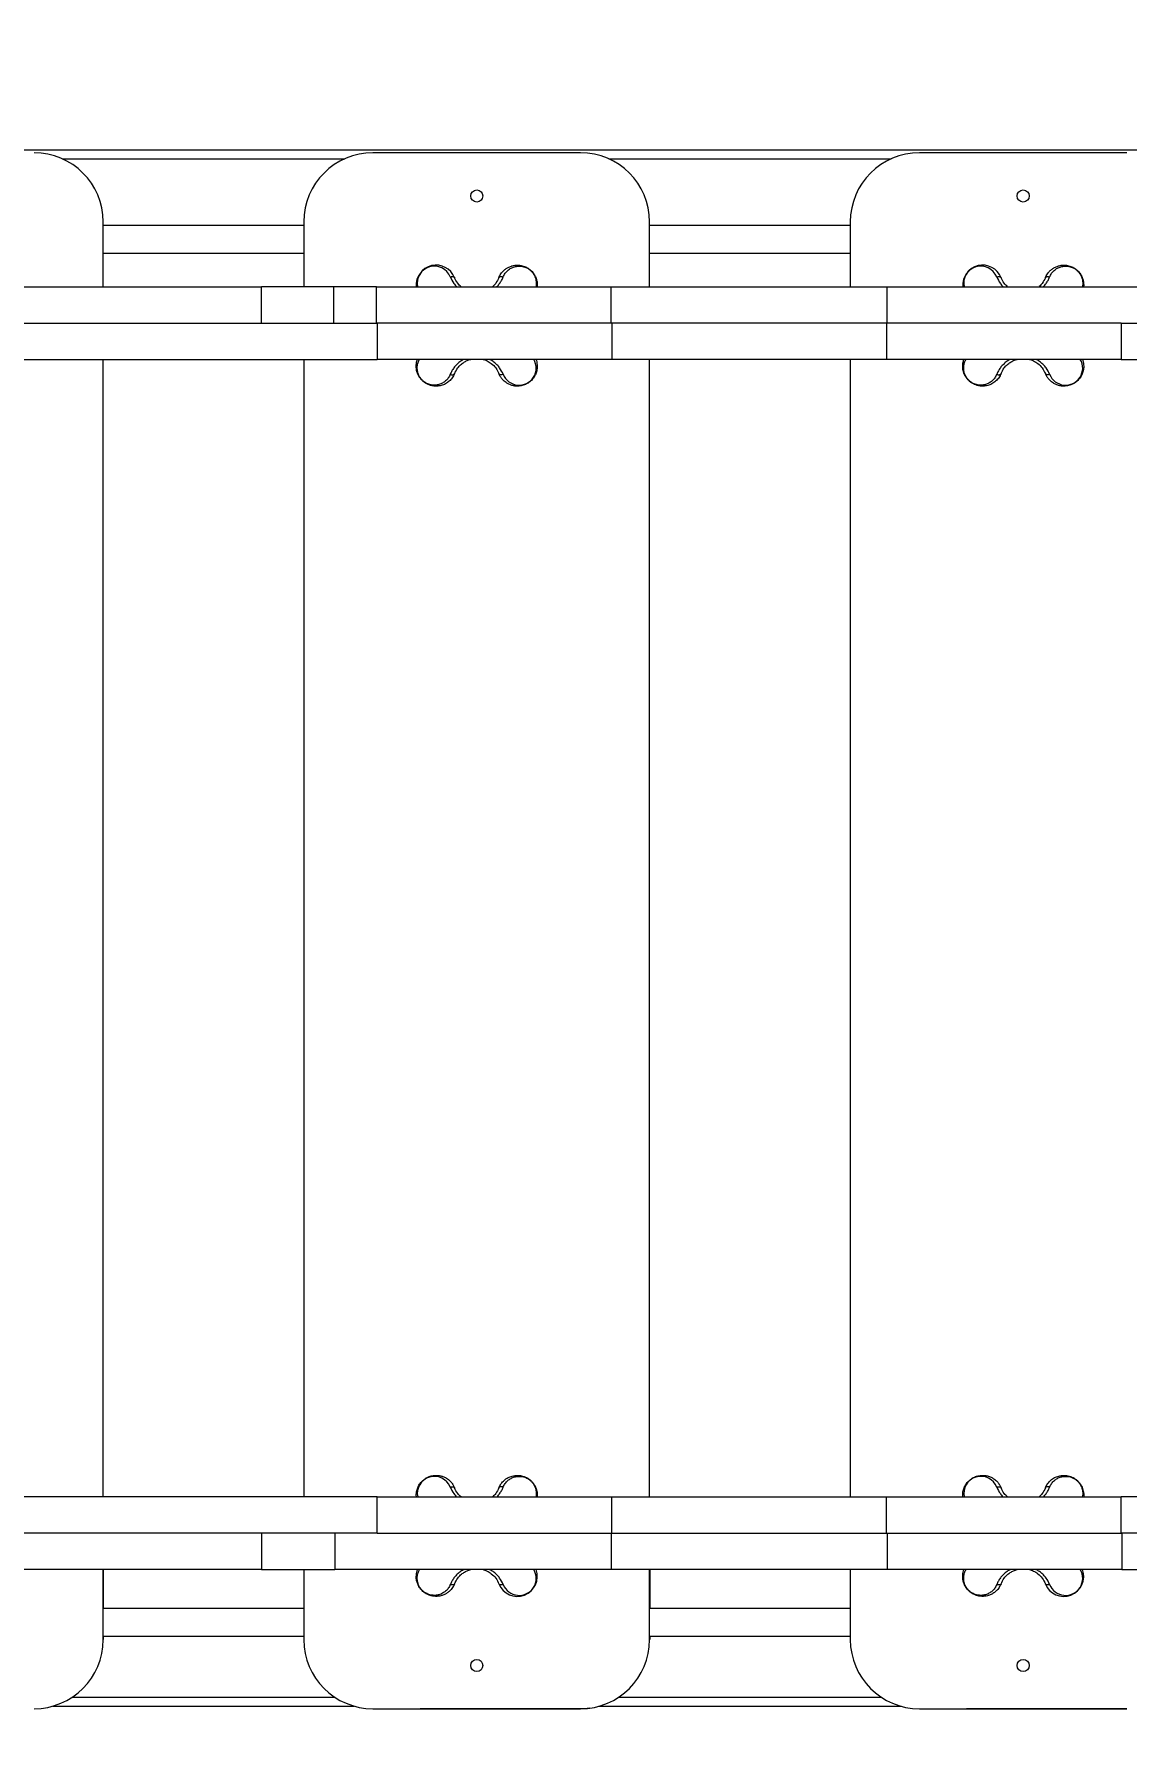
# Model space of a CAD drawing. Header units: millimetres. Extents: x 10665 to 29906, y -6125 to 7364.
# Drawn here: x 21753 to 22385, y -2002 to -1018 of the extents above; entities that cross this region are included whole.
import ezdxf

# ---------------------------------------------------------------- set-up
doc = ezdxf.new("R2010")
doc.units = ezdxf.units.MM
for name, color, linetype in [('DIKOM_ОБЪЕКТ', 7, 'Continuous'), ('DIKOM_РАЗМЕР_ЗОНА', 7, 'Continuous'), ('DIKOM_РАЗМЕР_ОБЪЕКТА', 7, 'Continuous')]:
    doc.layers.add(name, color=color, linetype=linetype)
doc.styles.add('style1', font='arial.ttf', dxfattribs={"width": 0.8})
doc.dimstyles.new('1-50', dxfattribs={"dimtxt": 300, "dimasz": 200, "dimexe": 100, "dimexo": 0, "dimgap": 100, "dimtad": 1, "dimdec": 0, "dimtxsty": 'style1', "dimcen": 0, "dimclrd": 7, "dimclre": 7, "dimadec": 1, "dimazin": 2, "dimtfac": 1, "dimtdec": 0, "dimtmove": 1, "dimatfit": 3, "dimfxl": 0, "dimlwd": 25, "dimlwe": 18, "dimarcsym": 0})

# ---------------------------------------------------------------- blocks, each defined once
blk = doc.blocks.new('*D16')
at = {"layer": 'Defpoints', "color": 0, "transparency": 16777216}
for p in [(12665, 4926.53), (12665, 1146.89), (26947.71, -1821.93)]:
    blk.add_point(p, dxfattribs=at)
at = {"layer": 'DIKOM_РАЗМЕР_ОБЪЕКТА', "color": 7, "lineweight": 18, "transparency": 16777216}
for p, q in [((12665, 1146.89), (12665, 5026.53)), ((26947.71, -1821.93), (26947.71, 5026.53))]:
    blk.add_line(p, q, dxfattribs=at)
at = {"layer": 'DIKOM_РАЗМЕР_ОБЪЕКТА', "color": 7, "lineweight": 25, "transparency": 16777216}
blk.add_line((26747.71, 4926.53), (12865, 4926.53), dxfattribs=at)
at = {"layer": 'DIKOM_РАЗМЕР_ОБЪЕКТА', "color": 7, "transparency": 16777216}
for points in [[(12865, 4959.86), (12865, 4893.19), (12665, 4926.53)], [(26747.71, 4959.86), (26747.71, 4893.19), (26947.71, 4926.53)]]:
    blk.add_solid(points, dxfattribs=at)
at = {"layer": 'DIKOM_РАЗМЕР_ОБЪЕКТА', "color": 0, "transparency": 16777216, "insert": (21497, 5179.8), "char_height": 300, "attachment_point": 5, "style": 'style1'}
blk.add_mtext('14300', dxfattribs=at)
blk = doc.blocks.new('*D15')
at = {"layer": 'Defpoints', "color": 0, "transparency": 16777216}
for p in [(20416.84, 4419.04), (19675.94, -4001.39), (28567.5, -4001.39)]:
    blk.add_point(p, dxfattribs=at)
at = {"layer": 'DIKOM_РАЗМЕР_ОБЪЕКТА', "color": 7, "lineweight": 18, "transparency": 16777216}
for p, q in [((20416.84, 4419.04), (28667.5, 4419.04)), ((19675.94, -4001.39), (28667.5, -4001.39))]:
    blk.add_line(p, q, dxfattribs=at)
at = {"layer": 'DIKOM_РАЗМЕР_ОБЪЕКТА', "color": 7, "lineweight": 25, "transparency": 16777216}
blk.add_line((28567.5, 4219.04), (28567.5, -3801.39), dxfattribs=at)
at = {"layer": 'DIKOM_РАЗМЕР_ОБЪЕКТА', "color": 7, "transparency": 16777216}
for points in [[(28534.17, 4219.04), (28600.83, 4219.04), (28567.5, 4419.04)], [(28534.17, -3801.39), (28600.83, -3801.39), (28567.5, -4001.39)]]:
    blk.add_solid(points, dxfattribs=at)
at = {"layer": 'DIKOM_РАЗМЕР_ОБЪЕКТА', "color": 0, "transparency": 16777216, "insert": (28247.96, -1553.33), "char_height": 300, "attachment_point": 5, "rotation": 90, "style": 'style1'}
blk.add_mtext('8400', dxfattribs=at)
blk = doc.blocks.new('*D14')
at = {"layer": 'Defpoints', "color": 0, "transparency": 16777216}
for p in [(28947.71, 6914.03), (10665, 1629.88), (28947.71, -1535.43)]:
    blk.add_point(p, dxfattribs=at)
at = {"layer": 'DIKOM_РАЗМЕР_ЗОНА', "color": 7, "lineweight": 18, "transparency": 16777216}
for p, q in [((10665, 1629.88), (10665, 7014.03)), ((28947.71, -1535.43), (28947.71, 7014.03))]:
    blk.add_line(p, q, dxfattribs=at)
at = {"layer": 'DIKOM_РАЗМЕР_ЗОНА', "color": 7, "lineweight": 25, "transparency": 16777216}
blk.add_line((10865, 6914.03), (28747.71, 6914.03), dxfattribs=at)
at = {"layer": 'DIKOM_РАЗМЕР_ЗОНА', "color": 7, "transparency": 16777216}
for points in [[(10865, 6947.36), (10865, 6880.69), (10665, 6914.03)], [(28747.71, 6947.36), (28747.71, 6880.69), (28947.71, 6914.03)]]:
    blk.add_solid(points, dxfattribs=at)
at = {"layer": 'DIKOM_РАЗМЕР_ЗОНА', "color": 0, "transparency": 16777216, "insert": (21431.5, 7167.3), "char_height": 300, "attachment_point": 5, "style": 'style1'}
blk.add_mtext('18300', dxfattribs=at)
blk = doc.blocks.new('*D13')
at = {"layer": 'Defpoints', "color": 0, "transparency": 16777216}
for p in [(20470.84, 6542.55), (29806, 6542.55), (19621.9, -6125)]:
    blk.add_point(p, dxfattribs=at)
at = {"layer": 'DIKOM_РАЗМЕР_ЗОНА', "color": 7, "lineweight": 18, "transparency": 16777216}
for p, q in [((20470.84, 6542.55), (29906, 6542.55)), ((19621.9, -6125), (29906, -6125))]:
    blk.add_line(p, q, dxfattribs=at)
at = {"layer": 'DIKOM_РАЗМЕР_ЗОНА', "color": 7, "lineweight": 25, "transparency": 16777216}
blk.add_line((29806, -5925), (29806, 6342.55), dxfattribs=at)
at = {"layer": 'DIKOM_РАЗМЕР_ЗОНА', "color": 7, "transparency": 16777216}
for points in [[(29772.67, 6342.55), (29839.33, 6342.55), (29806, 6542.55)], [(29772.67, -5925), (29839.33, -5925), (29806, -6125)]]:
    blk.add_solid(points, dxfattribs=at)
at = {"layer": 'DIKOM_РАЗМЕР_ЗОНА', "color": 0, "transparency": 16777216, "insert": (29552.83, 208.78), "char_height": 300, "attachment_point": 5, "rotation": 90, "style": 'style1'}
blk.add_mtext('12650', dxfattribs=at)

msp = doc.modelspace()

# ---------------------------------------------------------------- linework, layer by layer
at = {"layer": 'DIKOM_ОБЪЕКТ', "color": 7, "linetype": 'Continuous', "lineweight": 15}
for p, q in [((22859.14, -1085.43), (21469.08, -1085.43)), ((21769.65, -1090.43), (21932.92, -1090.43)), ((22069.28, -1086.93), (21949.28, -1086.93)), ((22085.65, -1090.43), (22248.92, -1090.43)), ((22385.28, -1086.93), (22265.28, -1086.93)), ((21793.28, -1164.43), (21793.28, -1126.93)), ((21909.28, -1128.92), (21793.28, -1128.92)), ((21909.28, -1126.93), (21909.28, -1164.43)), ((22109.28, -1164.43), (22109.28, -1126.93)), ((22225.28, -1128.92), (22109.28, -1128.92)), ((22225.28, -1126.93), (22225.28, -1164.43)), ((21793.28, -1144.92), (21909.28, -1144.92)), ((22109.28, -1144.92), (22225.28, -1144.92)), ((21707.63, -1164.43), (21884.76, -1164.43)), ((21884.76, -1185.43), (21884.76, -1164.43)), ((21926.57, -1164.43), (21884.76, -1164.43)), ((21926.57, -1185.43), (21926.57, -1164.43)), ((21951.26, -1164.43), (21926.57, -1164.43)), ((21951.26, -1185.43), (21951.26, -1164.43)), ((21951.26, -1164.43), (22087.04, -1164.43)), ((22044.28, -1163.43), (22044.14, -1164.43)), ((22087.04, -1185.43), (22087.04, -1164.43)), ((22087.04, -1164.43), (22246.54, -1164.43)), ((22246.54, -1185.43), (22246.54, -1164.43)), ((22246.54, -1164.43), (22406.28, -1164.43)), ((22360.28, -1163.43), (22360.14, -1164.43)), ((21631.95, -1185.43), (21951.73, -1185.43)), ((21951.73, -1185.43), (21951.73, -1206.43)), ((22087.44, -1185.43), (21951.73, -1185.43)), ((22087.44, -1185.43), (22087.44, -1206.43)), ((22246.14, -1185.43), (22087.44, -1185.43)), ((22246.14, -1185.43), (22246.14, -1206.43)), ((22381.92, -1185.43), (22246.14, -1185.43)), ((22381.92, -1185.43), (22381.92, -1206.43)), ((22381.92, -1185.43), (22701.7, -1185.43)), ((21631.95, -1206.43), (21951.73, -1206.43)), ((21793.28, -1864.43), (21793.28, -1206.43)), ((21909.28, -1206.43), (21909.28, -1864.43)), ((22087.44, -1206.43), (21951.73, -1206.43)), ((22246.14, -1206.43), (22087.44, -1206.43)), ((22109.28, -1864.43), (22109.28, -1206.43)), ((22225.28, -1206.43), (22225.28, -1864.43)), ((22381.92, -1206.43), (22246.14, -1206.43)), ((22381.92, -1206.43), (22701.7, -1206.43)), ((21951.66, -1864.43), (21631.88, -1864.43)), ((21951.66, -1885.43), (21951.66, -1864.43)), ((21951.66, -1864.43), (22087.44, -1864.43)), ((21974.43, -1864.43), (21974.29, -1863.43)), ((22087.44, -1885.43), (22087.44, -1864.43)), ((22087.44, -1864.43), (22246.14, -1864.43)), ((22246.14, -1885.43), (22246.14, -1864.43)), ((22246.14, -1864.43), (22381.86, -1864.43)), ((22290.43, -1864.43), (22290.29, -1863.43)), ((22381.86, -1885.43), (22381.86, -1864.43)), ((22701.64, -1864.43), (22381.86, -1864.43)), ((21951.66, -1885.43), (21631.88, -1885.43)), ((21884.84, -1885.43), (21884.84, -1906.43)), ((21927.3, -1885.43), (21927.3, -1906.43)), ((21951.66, -1885.43), (22087.44, -1885.43)), ((22087.04, -1885.43), (22087.04, -1906.43)), ((22087.44, -1885.43), (22246.14, -1885.43)), ((22246.14, -1885.43), (22381.86, -1885.43)), ((22246.54, -1885.43), (22246.54, -1906.43)), ((22701.64, -1885.43), (22381.86, -1885.43)), ((22382.32, -1885.43), (22382.32, -1906.43)), ((21884.84, -1906.43), (21707.48, -1906.43)), ((21793.28, -1946.93), (21793.28, -1906.43)), ((21793.29, -1906.43), (21793.29, -1928.93)), ((21884.84, -1906.43), (21927.3, -1906.43)), ((21909.28, -1906.43), (21909.28, -1946.93)), ((22087.04, -1906.43), (21927.3, -1906.43)), ((22246.54, -1906.43), (22087.04, -1906.43)), ((22109.28, -1946.93), (22109.28, -1906.43)), ((22109.29, -1906.43), (22109.29, -1928.93)), ((22225.28, -1906.43), (22225.28, -1946.93)), ((22382.32, -1906.43), (22246.54, -1906.43)), ((22382.32, -1906.43), (22407.02, -1906.43)), ((21793.28, -1928.93), (21793.29, -1928.93)), ((21909.28, -1928.92), (21793.29, -1928.92)), ((22109.28, -1928.93), (22109.29, -1928.93)), ((22225.28, -1928.92), (22109.29, -1928.92)), ((21793.28, -1944.92), (21909.28, -1944.92)), ((21793.28, -1944.92), (21793.28, -1944.93)), ((21793.28, -1944.93), (21793.28, -1944.93)), ((21793.28, -1944.93), (21793.28, -1946.93)), ((22109.28, -1944.92), (22225.28, -1944.92)), ((22109.28, -1944.93), (22109.29, -1944.93)), ((22109.29, -1944.92), (22109.29, -1944.93)), ((22109.29, -1944.93), (22109.29, -1946.93)), ((21764.14, -1985.43), (21938.43, -1985.43)), ((21927.43, -1980.43), (21775.15, -1980.43)), ((21949.28, -1986.93), (22069.28, -1986.93)), ((22069.28, -1986.93), (21976.53, -1986.93)), ((22080.14, -1985.43), (22254.43, -1985.43)), ((22243.43, -1980.43), (22091.15, -1980.43)), ((22265.28, -1986.93), (22385.28, -1986.93)), ((22385.28, -1986.93), (22292.53, -1986.93))]:
    msp.add_line(p, q, dxfattribs=at)
at = {"layer": 'DIKOM_ОБЪЕКТ', "color": 7, "linetype": 'Continuous', "lineweight": 15, "flags": 128}
for points in [[(21993.99, -1158.78), (21994.38, -1158.63), (21994.77, -1158.54), (21995.16, -1158.51), (21995.53, -1158.54), (21995.86, -1158.63), (21996.13, -1158.78), (21996.35, -1158.97), (21996.48, -1159.21)], [(22022.08, -1159.21), (22022.22, -1158.97), (22022.44, -1158.78), (22022.71, -1158.63), (22023.04, -1158.54), (22023.41, -1158.51), (22023.8, -1158.54), (22024.19, -1158.63), (22024.58, -1158.78)], [(22309.99, -1158.78), (22310.38, -1158.63), (22310.77, -1158.54), (22311.16, -1158.51), (22311.53, -1158.54), (22311.86, -1158.63), (22312.13, -1158.78), (22312.35, -1158.97), (22312.48, -1159.21)], [(22338.08, -1159.21), (22338.22, -1158.97), (22338.44, -1158.78), (22338.71, -1158.63), (22339.04, -1158.54), (22339.41, -1158.51), (22339.8, -1158.54), (22340.19, -1158.63), (22340.58, -1158.78)], [(21993.99, -1215.07), (21994.38, -1215.22), (21994.77, -1215.31), (21995.16, -1215.34), (21995.53, -1215.31), (21995.86, -1215.22), (21996.13, -1215.07), (21996.35, -1214.88), (21996.48, -1214.64)], [(22024.58, -1215.07), (22024.19, -1215.22), (22023.8, -1215.31), (22023.41, -1215.34), (22023.04, -1215.31), (22022.71, -1215.22), (22022.44, -1215.07), (22022.22, -1214.88), (22022.08, -1214.64)], [(22309.99, -1215.07), (22310.38, -1215.22), (22310.77, -1215.31), (22311.16, -1215.34), (22311.53, -1215.31), (22311.86, -1215.22), (22312.13, -1215.07), (22312.35, -1214.88), (22312.48, -1214.64)], [(22340.58, -1215.07), (22340.19, -1215.22), (22339.8, -1215.31), (22339.41, -1215.34), (22339.04, -1215.31), (22338.71, -1215.22), (22338.44, -1215.07), (22338.22, -1214.88), (22338.08, -1214.64)], [(21993.99, -1858.78), (21994.38, -1858.63), (21994.77, -1858.54), (21995.16, -1858.51), (21995.53, -1858.54), (21995.86, -1858.63), (21996.14, -1858.78), (21996.35, -1858.97), (21996.49, -1859.21)], [(22024.58, -1858.78), (22024.19, -1858.63), (22023.8, -1858.54), (22023.41, -1858.51), (22023.04, -1858.54), (22022.71, -1858.63), (22022.44, -1858.78), (22022.23, -1858.97), (22022.09, -1859.21)], [(22309.99, -1858.78), (22310.38, -1858.63), (22310.77, -1858.54), (22311.16, -1858.51), (22311.53, -1858.54), (22311.86, -1858.63), (22312.14, -1858.78), (22312.35, -1858.97), (22312.49, -1859.21)], [(22340.58, -1858.78), (22340.19, -1858.63), (22339.8, -1858.54), (22339.41, -1858.51), (22339.04, -1858.54), (22338.71, -1858.63), (22338.44, -1858.78), (22338.23, -1858.97), (22338.09, -1859.21)], [(21996.49, -1914.64), (21996.35, -1914.88), (21996.14, -1915.07), (21995.86, -1915.22), (21995.53, -1915.31), (21995.16, -1915.34), (21994.77, -1915.31), (21994.38, -1915.22), (21993.99, -1915.07)], [(22024.58, -1915.07), (22024.19, -1915.22), (22023.8, -1915.31), (22023.41, -1915.34), (22023.04, -1915.31), (22022.71, -1915.22), (22022.44, -1915.07), (22022.23, -1914.88), (22022.09, -1914.64)], [(22312.49, -1914.64), (22312.35, -1914.88), (22312.14, -1915.07), (22311.86, -1915.22), (22311.53, -1915.31), (22311.16, -1915.34), (22310.77, -1915.31), (22310.38, -1915.22), (22309.99, -1915.07)], [(22340.58, -1915.07), (22340.19, -1915.22), (22339.8, -1915.31), (22339.41, -1915.34), (22339.04, -1915.31), (22338.71, -1915.22), (22338.44, -1915.07), (22338.23, -1914.88), (22338.09, -1914.64)], [(22005.81, -1962.33), (22005.78, -1961.93), (22005.83, -1961.35)], [(22321.79, -1962.06), (22321.78, -1961.93), (22321.83, -1961.35)], [(22074.52, -1986.58), (22073.2, -1986.74), (22069.28, -1986.93)]]:
    msp.add_lwpolyline(points, dxfattribs=at)
at = {"layer": 'DIKOM_ОБЪЕКТ', "color": 7, "linetype": 'Continuous', "lineweight": 15}
for centre in [(22009.28, -1111.93), (22325.28, -1111.93), (22009.28, -1961.93), (22325.28, -1961.93)]:
    msp.add_circle(centre, 3.5, dxfattribs=at)
for centre, radius, start, end in [((21753.28, -1126.93), 40, 0, 90), ((21949.28, -1126.93), 40, 90, 180), ((22069.28, -1126.93), 40, 0, 90), ((22265.28, -1126.93), 40, 90, 180), ((21985.79, -1163.41), 11.49, 21.45275, 185.0558), ((21984.78, -1162.37), 9.88, 21.3227, 191.99741), ((22301.79, -1163.41), 11.49, 21.45275, 185.0558), ((22300.78, -1162.37), 9.88, 21.3227, 191.99741), ((22033.79, -1211.46), 9.89, 201.38802, 30.61727), ((22349.79, -1211.46), 9.89, 201.38802, 30.61727), ((21984.79, -1862.37), 9.88, 21.32219, 191.99795), ((22300.79, -1862.37), 9.88, 21.32219, 191.99795), ((22032.78, -1910.43), 11.5, 201.4746, 20.39972), ((22033.79, -1911.46), 9.89, 201.38796, 30.61764), ((22348.78, -1910.43), 11.5, 201.47475, 20.39958), ((22349.79, -1911.46), 9.89, 201.38829, 30.617), ((21753.28, -1946.93), 40, 270, 0), ((21949.28, -1946.93), 40, 180, 270), ((22069.28, -1946.93), 40, 270, 0), ((22265.28, -1946.93), 40, 180, 270)]:
    msp.add_arc(centre, radius, start, end, dxfattribs=at)
for points, knots in [([(21993.99, -1158.78), (21994.61, -1160.04), (21995.54, -1161.94), (21997.01, -1163.8), (21997.68, -1164.38), (21997.73, -1164.43)], [0, 0, 0, 0, 0.644396, 0.973866, 1, 1, 1, 1]), ([(22000.25, -1164.43), (21999.55, -1163.78), (21997.81, -1162.17), (21996.98, -1160.32), (21996.48, -1159.21)], [0, 0, 0, 0, 0.404033, 1, 1, 1, 1]), ([(22022.08, -1159.21), (22021.57, -1160.31), (22020.89, -1161.76), (22019.49, -1163.41), (22018.88, -1164.06), (22018.49, -1164.38), (22018.44, -1164.43)], [0, 0, 0, 0, 0.604354, 0.790917, 0.97049, 1, 1, 1, 1]), ([(22020.84, -1164.43), (22020.88, -1164.39), (22021.54, -1163.82), (22022.5, -1162.57), (22023.74, -1160.72), (22024.3, -1159.43), (22024.58, -1158.78)], [0, 0, 0, 0, 0.022446, 0.348051, 0.668636, 1, 1, 1, 1]), ([(22022.08, -1159.21), (22022.25, -1158.84), (22022.58, -1158.06), (22023.24, -1156.97), (22023.92, -1156.07), (22024.59, -1155.34), (22025.23, -1154.74), (22025.95, -1154.16), (22026.69, -1153.66), (22027.49, -1153.2), (22028.34, -1152.8), (22029.21, -1152.48), (22030.17, -1152.21), (22031.2, -1152.01), (22032.4, -1151.91), (22033.63, -1151.93), (22034.9, -1152.1), (22036.2, -1152.42), (22037.41, -1152.87), (22038.5, -1153.43), (22039.81, -1154.27), (22041.05, -1155.35), (22042.07, -1156.61), (22042.71, -1157.58), (22043.24, -1158.59), (22043.77, -1159.92), (22044.2, -1161.56), (22044.26, -1162.81), (22044.28, -1163.43)], [0, 0, 0, 0, 0.039052, 0.080674, 0.124893, 0.152366, 0.182318, 0.214751, 0.249668, 0.27592, 0.312222, 0.34877, 0.374423, 0.417526, 0.458455, 0.498577, 0.541746, 0.583537, 0.624038, 0.656595, 0.686722, 0.749347, 0.779957, 0.812235, 0.842267, 0.875051, 0.937759, 1, 1, 1, 1]), ([(22024.58, -1158.78), (22024.94, -1158.04), (22025.65, -1156.56), (22027.24, -1154.88), (22029.06, -1153.61), (22031.1, -1152.79), (22033.3, -1152.43), (22035.29, -1152.55), (22036.96, -1152.98), (22038.06, -1153.44), (22038.93, -1153.92), (22039.82, -1154.51), (22040.87, -1155.4), (22041.94, -1156.68), (22042.72, -1158.01), (22043.24, -1159.3), (22043.66, -1160.96), (22043.8, -1162.7), (22043.55, -1163.92), (22043.45, -1164.43)], [0, 0, 0, 0, 0.085406, 0.170994, 0.256217, 0.341681, 0.426499, 0.512139, 0.558007, 0.597806, 0.621498, 0.643436, 0.683801, 0.726726, 0.769686, 0.812549, 0.855531, 0.940818, 1, 1, 1, 1]), ([(22309.99, -1158.78), (22310.61, -1160.04), (22311.54, -1161.94), (22313.01, -1163.8), (22313.68, -1164.38), (22313.73, -1164.43)], [0, 0, 0, 0, 0.644396, 0.973866, 1, 1, 1, 1]), ([(22316.25, -1164.43), (22315.55, -1163.78), (22313.81, -1162.17), (22312.98, -1160.32), (22312.48, -1159.21)], [0, 0, 0, 0, 0.404038, 1, 1, 1, 1]), ([(22338.08, -1159.21), (22337.57, -1160.31), (22336.89, -1161.76), (22335.49, -1163.41), (22334.88, -1164.06), (22334.49, -1164.38), (22334.44, -1164.43)], [0, 0, 0, 0, 0.604354, 0.790917, 0.97049, 1, 1, 1, 1]), ([(22336.84, -1164.43), (22336.88, -1164.39), (22337.54, -1163.82), (22338.5, -1162.57), (22339.74, -1160.72), (22340.3, -1159.43), (22340.58, -1158.78)], [0, 0, 0, 0, 0.022446, 0.348051, 0.668636, 1, 1, 1, 1]), ([(22338.08, -1159.21), (22338.25, -1158.84), (22338.58, -1158.06), (22339.24, -1156.97), (22339.92, -1156.07), (22340.59, -1155.34), (22341.23, -1154.74), (22341.95, -1154.16), (22342.69, -1153.66), (22343.49, -1153.2), (22344.34, -1152.8), (22345.21, -1152.48), (22346.17, -1152.21), (22347.2, -1152.01), (22348.4, -1151.91), (22349.63, -1151.93), (22350.9, -1152.1), (22352.2, -1152.42), (22353.41, -1152.87), (22354.5, -1153.43), (22355.81, -1154.27), (22357.05, -1155.35), (22358.07, -1156.61), (22358.71, -1157.58), (22359.24, -1158.59), (22359.77, -1159.92), (22360.2, -1161.56), (22360.26, -1162.81), (22360.28, -1163.43)], [0, 0, 0, 0, 0.039054, 0.080674, 0.124893, 0.152366, 0.182318, 0.214751, 0.249667, 0.27592, 0.312222, 0.34877, 0.374423, 0.417526, 0.458455, 0.498577, 0.541746, 0.583539, 0.624038, 0.656595, 0.686722, 0.749347, 0.779957, 0.812234, 0.842267, 0.875051, 0.937759, 1, 1, 1, 1]), ([(22340.58, -1158.78), (22340.94, -1158.04), (22341.65, -1156.56), (22343.24, -1154.88), (22345.06, -1153.61), (22347.1, -1152.79), (22349.3, -1152.43), (22351.29, -1152.55), (22352.96, -1152.98), (22354.06, -1153.44), (22354.93, -1153.92), (22355.82, -1154.51), (22356.87, -1155.4), (22357.94, -1156.68), (22358.72, -1158.01), (22359.24, -1159.3), (22359.66, -1160.96), (22359.8, -1162.7), (22359.55, -1163.92), (22359.45, -1164.43)], [0, 0, 0, 0, 0.085406, 0.170994, 0.256217, 0.341681, 0.426499, 0.512139, 0.558007, 0.597806, 0.621498, 0.643439, 0.683801, 0.726726, 0.769686, 0.812549, 0.855531, 0.940818, 1, 1, 1, 1]), ([(21996.48, -1214.64), (21996.3, -1215.07), (21995.91, -1215.95), (21995.17, -1217.11), (21994.31, -1218.19), (21993.37, -1219.1), (21992.32, -1219.92), (21991.2, -1220.6), (21989.98, -1221.16), (21988.71, -1221.57), (21987.43, -1221.83), (21986.08, -1221.95), (21984.75, -1221.91), (21983.31, -1221.69), (21981.9, -1221.29), (21980.43, -1220.65), (21979, -1219.77), (21977.62, -1218.59), (21976.64, -1217.44), (21976, -1216.48), (21975.46, -1215.54), (21974.92, -1214.31), (21974.54, -1212.96), (21974.34, -1211.72), (21974.27, -1210.65), (21974.3, -1209.6), (21974.42, -1208.54), (21974.64, -1207.47), (21974.89, -1206.76), (21975.01, -1206.43)], [0, 0, 0, 0, 0.038897, 0.080457, 0.118999, 0.161079, 0.197679, 0.241287, 0.281663, 0.321722, 0.36538, 0.401474, 0.444713, 0.482225, 0.525258, 0.562888, 0.603351, 0.643863, 0.684341, 0.704057, 0.724854, 0.762555, 0.805685, 0.837576, 0.869166, 0.899702, 0.930694, 0.966634, 1, 1, 1, 1]), ([(21993.99, -1215.07), (21993.63, -1215.81), (21992.92, -1217.3), (21991.33, -1218.97), (21989.5, -1220.24), (21987.47, -1221.06), (21985.27, -1221.42), (21983.28, -1221.3), (21981.61, -1220.87), (21980.51, -1220.41), (21979.63, -1219.93), (21978.75, -1219.34), (21977.7, -1218.45), (21976.63, -1217.18), (21975.85, -1215.84), (21975.33, -1214.55), (21974.91, -1212.89), (21974.78, -1210.92), (21975.18, -1208.74), (21975.69, -1207.22), (21976.19, -1206.53), (21976.26, -1206.43)], [0, 0, 0, 0, 0.075885, 0.151932, 0.227656, 0.303591, 0.378953, 0.455046, 0.495803, 0.531163, 0.552216, 0.571708, 0.607571, 0.645711, 0.683882, 0.721967, 0.760157, 0.835936, 0.911982, 0.98744, 1, 1, 1, 1]), ([(22001.93, -1206.43), (22001.81, -1206.48), (22000.88, -1206.87), (21999.39, -1207.92), (21997.54, -1209.5), (21996.05, -1211.27), (21994.83, -1213.14), (21994.27, -1214.42), (21993.99, -1215.07)], [0, 0, 0, 0, 0.029353, 0.22318, 0.417404, 0.61146, 0.802516, 1, 1, 1, 1]), ([(21996.48, -1214.64), (21997.01, -1213.54), (21997.69, -1212.1), (21999.07, -1210.44), (21999.94, -1209.56), (22001.11, -1208.57), (22002.67, -1207.57), (22004.34, -1206.77), (22005.44, -1206.51), (22005.8, -1206.43)], [0, 0, 0, 0, 0.326285, 0.427011, 0.523962, 0.617391, 0.775901, 0.926245, 1, 1, 1, 1]), ([(22012.94, -1206.43), (22013.26, -1206.52), (22014.07, -1206.75), (22015.27, -1207.27), (22016.55, -1207.97), (22018.4, -1209.26), (22020.58, -1211.48), (22021.56, -1213.55), (22022.08, -1214.64)], [0, 0, 0, 0, 0.069061, 0.169426, 0.273163, 0.380865, 0.672499, 1, 1, 1, 1]), ([(22024.58, -1215.07), (22023.98, -1213.8), (22023.07, -1211.89), (22021.06, -1209.54), (22019.23, -1207.96), (22017.73, -1206.9), (22016.78, -1206.49), (22016.63, -1206.43)], [0, 0, 0, 0, 0.383641, 0.579791, 0.77016, 0.963564, 1, 1, 1, 1]), ([(22043.56, -1206.43), (22043.58, -1206.49), (22043.66, -1206.66), (22043.72, -1206.87), (22043.77, -1207.03), (22044.11, -1208.14), (22044.2, -1209.29), (22044.28, -1210.43)], [0, 0, 0, 0, 0.054119, 0.136925, 0.162552, 0.177655, 1, 1, 1, 1]), ([(22312.48, -1214.64), (22312.3, -1215.07), (22311.91, -1215.95), (22311.17, -1217.11), (22310.31, -1218.19), (22309.37, -1219.1), (22308.32, -1219.92), (22307.2, -1220.6), (22305.98, -1221.16), (22304.71, -1221.57), (22303.43, -1221.83), (22302.08, -1221.95), (22300.75, -1221.91), (22299.31, -1221.69), (22297.9, -1221.29), (22296.43, -1220.65), (22295, -1219.77), (22293.62, -1218.59), (22292.64, -1217.44), (22292, -1216.48), (22291.46, -1215.54), (22290.92, -1214.31), (22290.54, -1212.96), (22290.34, -1211.72), (22290.27, -1210.65), (22290.3, -1209.6), (22290.42, -1208.54), (22290.64, -1207.47), (22290.89, -1206.76), (22291.01, -1206.43)], [0, 0, 0, 0, 0.038897, 0.080456, 0.118999, 0.16108, 0.197679, 0.241287, 0.281663, 0.321722, 0.36538, 0.401474, 0.444713, 0.482225, 0.525258, 0.562888, 0.603351, 0.643863, 0.684341, 0.704057, 0.724854, 0.762554, 0.805684, 0.837576, 0.869166, 0.899702, 0.930693, 0.966634, 1, 1, 1, 1]), ([(22309.99, -1215.07), (22309.63, -1215.81), (22308.92, -1217.3), (22307.33, -1218.97), (22305.5, -1220.24), (22303.47, -1221.06), (22301.27, -1221.42), (22299.28, -1221.3), (22297.61, -1220.87), (22296.51, -1220.41), (22295.63, -1219.93), (22294.75, -1219.34), (22293.7, -1218.45), (22292.63, -1217.18), (22291.85, -1215.84), (22291.33, -1214.55), (22290.91, -1212.89), (22290.78, -1210.92), (22291.18, -1208.74), (22291.69, -1207.22), (22292.19, -1206.53), (22292.26, -1206.43)], [0, 0, 0, 0, 0.075885, 0.151932, 0.227654, 0.303591, 0.378953, 0.455046, 0.495801, 0.531163, 0.552214, 0.571708, 0.607572, 0.645711, 0.683882, 0.721967, 0.760157, 0.835936, 0.911982, 0.98744, 1, 1, 1, 1]), ([(22317.93, -1206.43), (22317.81, -1206.48), (22316.88, -1206.87), (22315.39, -1207.92), (22313.54, -1209.5), (22312.05, -1211.27), (22310.83, -1213.14), (22310.27, -1214.42), (22309.99, -1215.07)], [0, 0, 0, 0, 0.029346, 0.223179, 0.417404, 0.611455, 0.802516, 1, 1, 1, 1]), ([(22312.48, -1214.64), (22313.01, -1213.54), (22313.69, -1212.1), (22315.07, -1210.44), (22315.94, -1209.56), (22317.11, -1208.57), (22318.67, -1207.57), (22320.34, -1206.77), (22321.44, -1206.51), (22321.8, -1206.43)], [0, 0, 0, 0, 0.326288, 0.427011, 0.523961, 0.61739, 0.775901, 0.926245, 1, 1, 1, 1]), ([(22328.94, -1206.43), (22329.26, -1206.52), (22330.07, -1206.75), (22331.27, -1207.27), (22332.55, -1207.97), (22334.4, -1209.26), (22336.58, -1211.48), (22337.56, -1213.55), (22338.08, -1214.64)], [0, 0, 0, 0, 0.069061, 0.169426, 0.273162, 0.380865, 0.672503, 1, 1, 1, 1]), ([(22340.58, -1215.07), (22339.98, -1213.8), (22339.07, -1211.89), (22337.06, -1209.54), (22335.23, -1207.96), (22333.73, -1206.9), (22332.78, -1206.49), (22332.63, -1206.43)], [0, 0, 0, 0, 0.383641, 0.579791, 0.77016, 0.963564, 1, 1, 1, 1]), ([(22359.56, -1206.43), (22359.58, -1206.49), (22359.66, -1206.66), (22359.72, -1206.87), (22359.77, -1207.03), (22360.11, -1208.14), (22360.2, -1209.29), (22360.28, -1210.43)], [0, 0, 0, 0, 0.054119, 0.136925, 0.162552, 0.177659, 1, 1, 1, 1]), ([(22044.28, -1210.43), (22044.27, -1210.85), (22044.24, -1211.7), (22044.02, -1212.98), (22043.68, -1214.18), (22043.23, -1215.27), (22042.54, -1216.59), (22041.6, -1217.89), (22040.43, -1219.05), (22039.49, -1219.8), (22038.49, -1220.43), (22037.4, -1220.98), (22036.19, -1221.44), (22034.89, -1221.76), (22033.73, -1221.9), (22032.69, -1221.94), (22031.8, -1221.9), (22030.89, -1221.78), (22030.06, -1221.61), (22029.19, -1221.36), (22028.32, -1221.04), (22027.49, -1220.65), (22026.6, -1220.14), (22025.71, -1219.52), (22024.8, -1218.73), (22023.84, -1217.71), (22022.88, -1216.4), (22022.34, -1215.21), (22022.08, -1214.64)], [0, 0, 0, 0, 0.043165, 0.084956, 0.125498, 0.158053, 0.187897, 0.250624, 0.281737, 0.31356, 0.34377, 0.37643, 0.416861, 0.458556, 0.50159, 0.531079, 0.563765, 0.592891, 0.626375, 0.652482, 0.688435, 0.724587, 0.750276, 0.796294, 0.837892, 0.875078, 0.940447, 1, 1, 1, 1]), ([(22360.28, -1210.43), (22360.27, -1210.85), (22360.24, -1211.7), (22360.02, -1212.98), (22359.68, -1214.18), (22359.23, -1215.27), (22358.54, -1216.59), (22357.6, -1217.89), (22356.43, -1219.05), (22355.49, -1219.8), (22354.49, -1220.43), (22353.4, -1220.98), (22352.19, -1221.44), (22350.89, -1221.76), (22349.73, -1221.9), (22348.69, -1221.94), (22347.8, -1221.9), (22346.89, -1221.78), (22346.06, -1221.61), (22345.19, -1221.36), (22344.32, -1221.04), (22343.49, -1220.65), (22342.6, -1220.14), (22341.71, -1219.52), (22340.8, -1218.73), (22339.84, -1217.71), (22338.88, -1216.4), (22338.34, -1215.21), (22338.08, -1214.64)], [0, 0, 0, 0, 0.043165, 0.084956, 0.125498, 0.158052, 0.187897, 0.250624, 0.281737, 0.313561, 0.343771, 0.37643, 0.416862, 0.458556, 0.501591, 0.531079, 0.563766, 0.592892, 0.626375, 0.652482, 0.688433, 0.724585, 0.750276, 0.796294, 0.837892, 0.875078, 0.940447, 1, 1, 1, 1]), ([(21974.29, -1863.43), (21974.3, -1863), (21974.33, -1862.15), (21974.55, -1860.87), (21974.89, -1859.67), (21975.34, -1858.58), (21976.03, -1857.26), (21976.97, -1855.96), (21978.14, -1854.8), (21979.08, -1854.06), (21980.08, -1853.42), (21981.17, -1852.87), (21982.38, -1852.41), (21983.68, -1852.09), (21984.84, -1851.95), (21985.88, -1851.91), (21986.77, -1851.96), (21987.68, -1852.07), (21988.51, -1852.24), (21989.38, -1852.49), (21990.25, -1852.81), (21991.08, -1853.21), (21991.97, -1853.71), (21992.86, -1854.33), (21993.77, -1855.12), (21994.73, -1856.15), (21995.7, -1857.45), (21996.23, -1858.64), (21996.49, -1859.21)], [0, 0, 0, 0, 0.043166, 0.084957, 0.125498, 0.158053, 0.187896, 0.250624, 0.281737, 0.31356, 0.34377, 0.37643, 0.416861, 0.458555, 0.50159, 0.531081, 0.563765, 0.592891, 0.626375, 0.652481, 0.688435, 0.724586, 0.750275, 0.796295, 0.837892, 0.875077, 0.940448, 1, 1, 1, 1]), ([(21993.99, -1858.78), (21994.61, -1860.04), (21995.54, -1861.94), (21997.01, -1863.8), (21997.68, -1864.38), (21997.73, -1864.43)], [0, 0, 0, 0, 0.644395, 0.973868, 1, 1, 1, 1]), ([(22000.25, -1864.43), (21999.55, -1863.78), (21997.81, -1862.17), (21996.98, -1860.32), (21996.49, -1859.21)], [0, 0, 0, 0, 0.404032, 1, 1, 1, 1]), ([(22022.09, -1859.21), (22021.57, -1860.31), (22020.89, -1861.76), (22019.49, -1863.41), (22018.88, -1864.06), (22018.5, -1864.38), (22018.44, -1864.43)], [0, 0, 0, 0, 0.604348, 0.79091, 0.970481, 1, 1, 1, 1]), ([(22020.84, -1864.43), (22020.89, -1864.39), (22021.54, -1863.82), (22022.5, -1862.57), (22023.74, -1860.72), (22024.3, -1859.43), (22024.58, -1858.78)], [0, 0, 0, 0, 0.022444, 0.348057, 0.668635, 1, 1, 1, 1]), ([(22022.09, -1859.21), (22022.27, -1858.78), (22022.66, -1857.9), (22023.4, -1856.74), (22024.26, -1855.66), (22025.2, -1854.75), (22026.25, -1853.93), (22027.37, -1853.25), (22028.59, -1852.69), (22029.86, -1852.28), (22031.14, -1852.02), (22032.49, -1851.9), (22033.82, -1851.94), (22035.26, -1852.16), (22036.67, -1852.56), (22038.14, -1853.2), (22039.57, -1854.08), (22040.95, -1855.26), (22041.93, -1856.41), (22042.58, -1857.37), (22043.11, -1858.31), (22043.65, -1859.54), (22044.03, -1860.89), (22044.23, -1862.13), (22044.3, -1863.2), (22044.29, -1863.97), (22044.24, -1864.36), (22044.24, -1864.43)], [0, 0, 0, 0, 0.042961, 0.088861, 0.131429, 0.177905, 0.218328, 0.266491, 0.311084, 0.355328, 0.403546, 0.443409, 0.491165, 0.532596, 0.580124, 0.621684, 0.666374, 0.711117, 0.755824, 0.777599, 0.800568, 0.842206, 0.889842, 0.925065, 0.959954, 0.99368, 1, 1, 1, 1]), ([(22024.58, -1858.78), (22024.94, -1858.04), (22025.65, -1856.56), (22027.24, -1854.88), (22029.07, -1853.61), (22031.1, -1852.79), (22033.3, -1852.43), (22035.29, -1852.55), (22036.96, -1852.98), (22038.06, -1853.44), (22038.94, -1853.92), (22039.82, -1854.51), (22040.87, -1855.4), (22041.94, -1856.68), (22042.72, -1858.01), (22043.24, -1859.3), (22043.66, -1860.96), (22043.81, -1862.7), (22043.55, -1863.92), (22043.45, -1864.43)], [0, 0, 0, 0, 0.085406, 0.170994, 0.256218, 0.341681, 0.426498, 0.512138, 0.558009, 0.597805, 0.6215, 0.643438, 0.683803, 0.726726, 0.769686, 0.812549, 0.855531, 0.940819, 1, 1, 1, 1]), ([(22290.29, -1863.43), (22290.3, -1863), (22290.33, -1862.15), (22290.55, -1860.87), (22290.89, -1859.67), (22291.34, -1858.58), (22292.03, -1857.26), (22292.97, -1855.96), (22294.14, -1854.8), (22295.08, -1854.06), (22296.08, -1853.42), (22297.17, -1852.87), (22298.38, -1852.41), (22299.68, -1852.09), (22300.84, -1851.95), (22301.88, -1851.91), (22302.77, -1851.96), (22303.68, -1852.07), (22304.51, -1852.24), (22305.38, -1852.49), (22306.25, -1852.81), (22307.08, -1853.21), (22307.97, -1853.71), (22308.86, -1854.33), (22309.77, -1855.12), (22310.73, -1856.15), (22311.7, -1857.45), (22312.23, -1858.64), (22312.49, -1859.21)], [0, 0, 0, 0, 0.043166, 0.084957, 0.125498, 0.158053, 0.187896, 0.250624, 0.281737, 0.31356, 0.34377, 0.376429, 0.416861, 0.458558, 0.50159, 0.531081, 0.563767, 0.592893, 0.626375, 0.652483, 0.688435, 0.724586, 0.750277, 0.796295, 0.837892, 0.875077, 0.940448, 1, 1, 1, 1]), ([(22309.99, -1858.78), (22310.61, -1860.04), (22311.54, -1861.94), (22313.01, -1863.8), (22313.68, -1864.38), (22313.73, -1864.43)], [0, 0, 0, 0, 0.644395, 0.973868, 1, 1, 1, 1]), ([(22316.25, -1864.43), (22315.55, -1863.78), (22313.81, -1862.17), (22312.98, -1860.32), (22312.49, -1859.21)], [0, 0, 0, 0, 0.404032, 1, 1, 1, 1]), ([(22338.09, -1859.21), (22337.57, -1860.31), (22336.89, -1861.76), (22335.49, -1863.41), (22334.88, -1864.06), (22334.5, -1864.38), (22334.44, -1864.43)], [0, 0, 0, 0, 0.604348, 0.79091, 0.970481, 1, 1, 1, 1]), ([(22336.84, -1864.43), (22336.89, -1864.39), (22337.54, -1863.82), (22338.5, -1862.57), (22339.74, -1860.72), (22340.3, -1859.43), (22340.58, -1858.78)], [0, 0, 0, 0, 0.022435, 0.34805, 0.668638, 1, 1, 1, 1]), ([(22338.09, -1859.21), (22338.27, -1858.78), (22338.66, -1857.9), (22339.4, -1856.74), (22340.26, -1855.66), (22341.2, -1854.75), (22342.25, -1853.93), (22343.37, -1853.25), (22344.59, -1852.69), (22345.86, -1852.28), (22347.14, -1852.02), (22348.49, -1851.9), (22349.82, -1851.94), (22351.26, -1852.16), (22352.67, -1852.56), (22354.14, -1853.2), (22355.57, -1854.08), (22356.95, -1855.26), (22357.93, -1856.41), (22358.58, -1857.37), (22359.11, -1858.31), (22359.65, -1859.54), (22360.03, -1860.89), (22360.23, -1862.13), (22360.3, -1863.2), (22360.29, -1863.97), (22360.24, -1864.36), (22360.24, -1864.43)], [0, 0, 0, 0, 0.042961, 0.088861, 0.131429, 0.177905, 0.218328, 0.266493, 0.311084, 0.355327, 0.403545, 0.443409, 0.491164, 0.532595, 0.580123, 0.621683, 0.666373, 0.711119, 0.755825, 0.777599, 0.800568, 0.842206, 0.889842, 0.925065, 0.959954, 0.99368, 1, 1, 1, 1]), ([(22340.58, -1858.78), (22340.94, -1858.04), (22341.65, -1856.56), (22343.24, -1854.88), (22345.07, -1853.61), (22347.1, -1852.79), (22349.3, -1852.43), (22351.29, -1852.55), (22352.96, -1852.98), (22354.06, -1853.44), (22354.94, -1853.92), (22355.82, -1854.51), (22356.87, -1855.4), (22357.94, -1856.68), (22358.72, -1858.01), (22359.24, -1859.3), (22359.66, -1860.96), (22359.81, -1862.7), (22359.55, -1863.92), (22359.45, -1864.43)], [0, 0, 0, 0, 0.085406, 0.170994, 0.256218, 0.341683, 0.4265, 0.512138, 0.558009, 0.597805, 0.6215, 0.643438, 0.683803, 0.726726, 0.769686, 0.81255, 0.855531, 0.940819, 1, 1, 1, 1]), ([(21974.29, -1910.43), (21974.38, -1909.29), (21974.48, -1908.09), (21974.87, -1906.79), (21974.98, -1906.58), (21975.07, -1906.43)], [0, 0, 0, 0, 0.824419, 0.868276, 1, 1, 1, 1]), ([(21993.99, -1915.07), (21993.63, -1915.81), (21992.92, -1917.3), (21991.33, -1918.97), (21989.51, -1920.24), (21987.47, -1921.06), (21985.27, -1921.42), (21983.28, -1921.3), (21981.62, -1920.87), (21980.51, -1920.41), (21979.64, -1919.93), (21978.75, -1919.34), (21977.7, -1918.45), (21976.64, -1917.18), (21975.85, -1915.84), (21975.33, -1914.55), (21974.91, -1912.89), (21974.78, -1910.92), (21975.18, -1908.74), (21975.69, -1907.22), (21976.19, -1906.53), (21976.26, -1906.43)], [0, 0, 0, 0, 0.075886, 0.151932, 0.227654, 0.303591, 0.378953, 0.455046, 0.495801, 0.531163, 0.552215, 0.571706, 0.607572, 0.645712, 0.683882, 0.721967, 0.760157, 0.835937, 0.911983, 0.98744, 1, 1, 1, 1]), ([(22001.93, -1906.43), (22001.81, -1906.48), (22000.88, -1906.87), (21999.39, -1907.92), (21997.54, -1909.5), (21996.05, -1911.27), (21994.84, -1913.14), (21994.28, -1914.42), (21993.99, -1915.07)], [0, 0, 0, 0, 0.029354, 0.223185, 0.417408, 0.611459, 0.802517, 1, 1, 1, 1]), ([(21996.49, -1914.64), (21997.01, -1913.54), (21997.69, -1912.1), (21999.07, -1910.44), (21999.94, -1909.56), (22001.11, -1908.57), (22002.67, -1907.57), (22004.34, -1906.77), (22005.44, -1906.51), (22005.8, -1906.43)], [0, 0, 0, 0, 0.326287, 0.427011, 0.52396, 0.61739, 0.775901, 0.926245, 1, 1, 1, 1]), ([(22012.94, -1906.43), (22013.27, -1906.52), (22014.07, -1906.75), (22015.27, -1907.27), (22016.55, -1907.97), (22018.4, -1909.26), (22020.58, -1911.48), (22021.57, -1913.55), (22022.09, -1914.64)], [0, 0, 0, 0, 0.069068, 0.169433, 0.27317, 0.380871, 0.672503, 1, 1, 1, 1]), ([(22024.58, -1915.07), (22023.98, -1913.8), (22023.07, -1911.89), (22021.06, -1909.54), (22019.23, -1907.96), (22017.74, -1906.9), (22016.78, -1906.49), (22016.63, -1906.43)], [0, 0, 0, 0, 0.383643, 0.579792, 0.77016, 0.963564, 1, 1, 1, 1]), ([(22290.29, -1910.43), (22290.38, -1909.29), (22290.48, -1908.09), (22290.87, -1906.79), (22290.98, -1906.58), (22291.07, -1906.43)], [0, 0, 0, 0, 0.824419, 0.868276, 1, 1, 1, 1]), ([(22309.99, -1915.07), (22309.63, -1915.81), (22308.92, -1917.3), (22307.33, -1918.97), (22305.51, -1920.24), (22303.47, -1921.06), (22301.27, -1921.42), (22299.28, -1921.3), (22297.62, -1920.87), (22296.51, -1920.41), (22295.64, -1919.93), (22294.75, -1919.34), (22293.7, -1918.45), (22292.64, -1917.18), (22291.85, -1915.84), (22291.33, -1914.55), (22290.91, -1912.89), (22290.78, -1910.92), (22291.18, -1908.74), (22291.69, -1907.22), (22292.19, -1906.53), (22292.26, -1906.43)], [0, 0, 0, 0, 0.075886, 0.151931, 0.227654, 0.303591, 0.378953, 0.455044, 0.495802, 0.531163, 0.552215, 0.571707, 0.607572, 0.645712, 0.683883, 0.721967, 0.760158, 0.835937, 0.911983, 0.98744, 1, 1, 1, 1]), ([(22317.93, -1906.43), (22317.81, -1906.48), (22316.88, -1906.87), (22315.39, -1907.92), (22313.54, -1909.5), (22312.05, -1911.27), (22310.84, -1913.14), (22310.28, -1914.42), (22309.99, -1915.07)], [0, 0, 0, 0, 0.029354, 0.223185, 0.417403, 0.611459, 0.802517, 1, 1, 1, 1]), ([(22312.49, -1914.64), (22313.01, -1913.54), (22313.69, -1912.1), (22315.07, -1910.44), (22315.94, -1909.56), (22317.11, -1908.57), (22318.67, -1907.57), (22320.34, -1906.77), (22321.44, -1906.51), (22321.8, -1906.43)], [0, 0, 0, 0, 0.326287, 0.427011, 0.52396, 0.61739, 0.775901, 0.926245, 1, 1, 1, 1]), ([(22328.94, -1906.43), (22329.27, -1906.52), (22330.07, -1906.75), (22331.27, -1907.27), (22332.55, -1907.97), (22334.4, -1909.26), (22336.58, -1911.48), (22337.57, -1913.55), (22338.09, -1914.64)], [0, 0, 0, 0, 0.069068, 0.169433, 0.27317, 0.380871, 0.672503, 1, 1, 1, 1]), ([(22340.58, -1915.07), (22339.98, -1913.8), (22339.07, -1911.89), (22337.06, -1909.54), (22335.23, -1907.96), (22333.74, -1906.9), (22332.78, -1906.49), (22332.63, -1906.43)], [0, 0, 0, 0, 0.383642, 0.579786, 0.770153, 0.963557, 1, 1, 1, 1]), ([(21996.49, -1914.64), (21996.32, -1915.02), (21995.99, -1915.79), (21995.33, -1916.88), (21994.65, -1917.78), (21993.98, -1918.51), (21993.34, -1919.11), (21992.62, -1919.69), (21991.88, -1920.19), (21991.08, -1920.65), (21990.23, -1921.05), (21989.36, -1921.37), (21988.4, -1921.64), (21987.37, -1921.84), (21986.17, -1921.94), (21984.94, -1921.92), (21983.67, -1921.76), (21982.37, -1921.43), (21981.16, -1920.98), (21980.07, -1920.42), (21978.76, -1919.59), (21977.52, -1918.5), (21976.5, -1917.24), (21975.86, -1916.27), (21975.33, -1915.26), (21974.8, -1913.93), (21974.37, -1912.29), (21974.31, -1911.05), (21974.29, -1910.43)], [0, 0, 0, 0, 0.039053, 0.080673, 0.124894, 0.152367, 0.182318, 0.214752, 0.249668, 0.27592, 0.312222, 0.34877, 0.374424, 0.417526, 0.458456, 0.498578, 0.541746, 0.583537, 0.624039, 0.656596, 0.686722, 0.749346, 0.779957, 0.812233, 0.842267, 0.875051, 0.937759, 1, 1, 1, 1]), ([(22312.49, -1914.64), (22312.32, -1915.02), (22311.99, -1915.79), (22311.33, -1916.88), (22310.65, -1917.78), (22309.98, -1918.51), (22309.34, -1919.11), (22308.62, -1919.69), (22307.88, -1920.19), (22307.08, -1920.65), (22306.23, -1921.05), (22305.36, -1921.37), (22304.4, -1921.64), (22303.37, -1921.84), (22302.17, -1921.94), (22300.94, -1921.92), (22299.67, -1921.76), (22298.37, -1921.43), (22297.16, -1920.98), (22296.07, -1920.42), (22294.76, -1919.59), (22293.52, -1918.5), (22292.5, -1917.24), (22291.86, -1916.27), (22291.33, -1915.26), (22290.8, -1913.93), (22290.37, -1912.29), (22290.31, -1911.05), (22290.29, -1910.43)], [0, 0, 0, 0, 0.039053, 0.080673, 0.124894, 0.152367, 0.182318, 0.214752, 0.249668, 0.27592, 0.312222, 0.348768, 0.374422, 0.417527, 0.458454, 0.498576, 0.541747, 0.583538, 0.624036, 0.656594, 0.686723, 0.749346, 0.779958, 0.812234, 0.842267, 0.875051, 0.937759, 1, 1, 1, 1])]:
    msp.add_open_spline(points, degree=3, knots=knots, dxfattribs=at)

# ---------------------------------------------------------------- dimensions: what is measured, and where the dimension line sits
at = {"layer": 'DIKOM_РАЗМЕР_ЗОНА'}
dim = msp.add_linear_dim(base=(28947.71, 6914.03), p1=(10665, 1629.88), p2=(28947.71, -1535.43), text='18300', dimstyle='1-50', override={"dimscale": 1, "dimtix": 0, "dimtofl": 1, "dimtmove": 1, "dimatfit": 3}, dxfattribs=at)
dim.commit()
dim.dimension.update_dxf_attribs({"geometry": '*D14', "text_midpoint": (21431.5, 6914.03), "dimtype": 160})
dim = msp.add_linear_dim(base=(29806, 6542.55), p1=(19621.9, -6125), p2=(20470.84, 6542.55), angle=90, text='12650', dimstyle='1-50', dxfattribs=at)
dim.commit()
dim.dimension.update_dxf_attribs({"geometry": '*D13', "text_midpoint": (29806, 208.78), "dimtype": 160})
at = {"layer": 'DIKOM_РАЗМЕР_ОБЪЕКТА'}
dim = msp.add_linear_dim(base=(12665, 4926.53), p1=(26947.71, -1821.93), p2=(12665, 1146.89), angle=180, text='14300', dimstyle='1-50', override={"dimscale": 1, "dimtix": 0, "dimtofl": 1, "dimtmove": 1, "dimatfit": 3}, dxfattribs=at)
dim.commit()
dim.dimension.update_dxf_attribs({"geometry": '*D16', "text_midpoint": (21497, 4926.53), "dimtype": 160})
dim = msp.add_linear_dim(base=(28567.5, -4001.39), p1=(20416.84, 4419.04), p2=(19675.94, -4001.39), angle=90, text='8400', dimstyle='1-50', dxfattribs=at)
dim.commit()
dim.dimension.update_dxf_attribs({"geometry": '*D15', "text_midpoint": (28501.13, -1553.33), "dimtype": 160})

doc.saveas('drawing.dxf')
